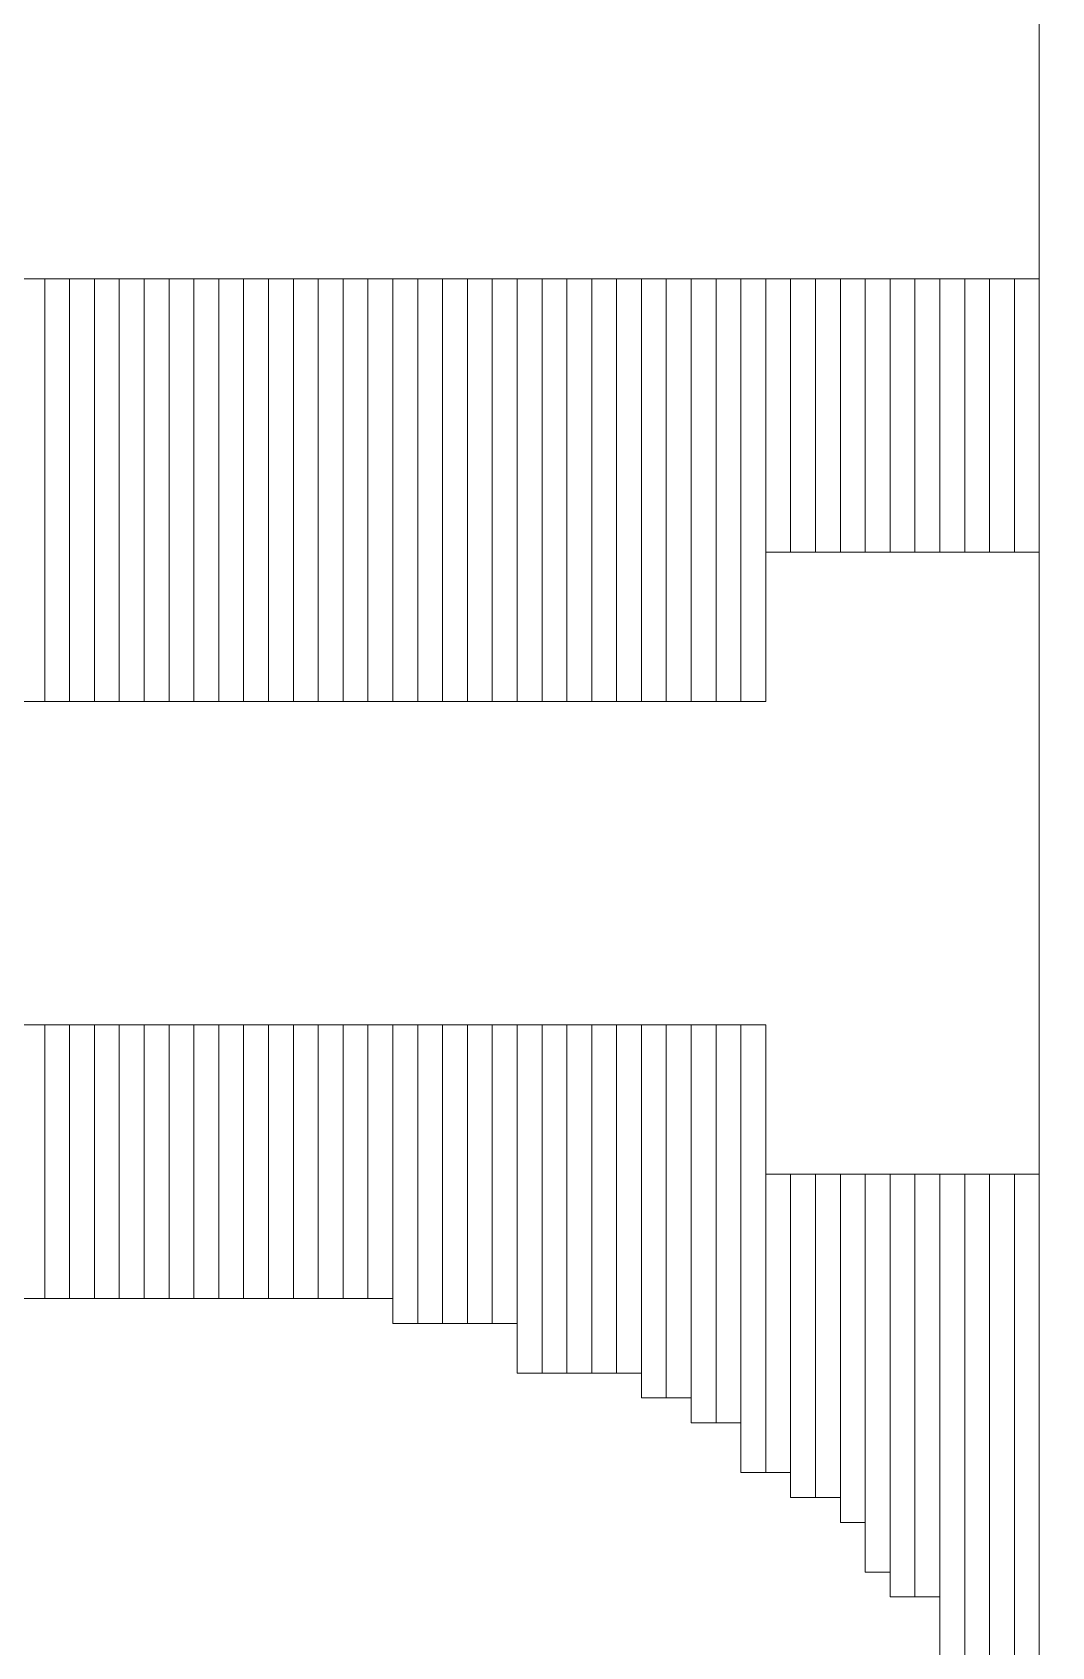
# Model space of a CAD drawing. Header units: millimetres. Extents: x -86 to 67, y -55 to 52.
# Drawn here: x -29.715 to -28.673, y 27.174 to 28.822 of the extents above; entities that cross this region are included whole.
import ezdxf

# ---------------------------------------------------------------- set-up
doc = ezdxf.new("R2010")
doc.units = ezdxf.units.MM
doc.header["$MEASUREMENT"] = 0
doc.layers.add('BG_OUTLINE', color=7, linetype='Continuous')
doc.layers.add('MA_PEN3', color=7, linetype='Continuous')

msp = doc.modelspace()

# ---------------------------------------------------------------- linework, layer by layer
at = {"layer": 'BG_OUTLINE', "color": 3, "lineweight": 9}
msp.add_open_spline([(-60.0926, 34.7331), (-60.0926, 34.7331), (63.7724, 34.7331), (63.7724, 34.7331), (63.7724, 34.7331), (64.585, 34.7336), (65.3646, 34.4113), (65.9396, 33.837), (65.9396, 33.837), (66.5146, 33.2627), (66.8379, 32.4797), (66.8384, 31.667), (66.8384, 31.667), (66.8384, 31.667), (66.8412, -52.28), (66.8412, -52.28), (66.8412, -52.28), (66.8412, -52.28), (66.8384, -52.1933), (66.8384, -52.1933), (66.8384, -52.1933), (66.8389, -53.006), (66.5166, -53.7856), (65.9424, -54.3606), (65.9424, -54.3606), (65.3681, -54.9356), (64.585, -55.2589), (63.7724, -55.2594), (63.7724, -55.2594), (63.7724, -55.2594), (-60.1869, -55.2594), (-60.1869, -55.2594), (-60.1869, -55.2594), (-60.1869, -55.2594), (-60.0853, -55.2518), (-60.0853, -55.2518), (-60.0853, -55.2518), (-60.8979, -55.2523), (-61.6775, -54.9299), (-62.2525, -54.3557), (-62.2525, -54.3557), (-62.8275, -53.7814), (-63.1508, -52.9984), (-63.1513, -52.1857), (-63.1513, -52.1857), (-63.1513, -52.1857), (-63.1587, 31.667), (-63.1587, 31.667), (-63.1587, 31.667), (-63.1592, 32.4797), (-62.8369, 33.2593), (-62.2626, 33.8343), (-62.2626, 33.8343), (-61.6883, 34.4093), (-60.9053, 34.7326), (-60.0926, 34.7331)], degree=3, knots=[0, 0, 0, 0, 0.071429, 0.071429, 0.071429, 0.071429, 0.142857, 0.142857, 0.142857, 0.142857, 0.214286, 0.214286, 0.214286, 0.214286, 0.285714, 0.285714, 0.285714, 0.285714, 0.357143, 0.357143, 0.357143, 0.357143, 0.428571, 0.428571, 0.428571, 0.428571, 0.5, 0.5, 0.5, 0.5, 0.571429, 0.571429, 0.571429, 0.571429, 0.642857, 0.642857, 0.642857, 0.642857, 0.714286, 0.714286, 0.714286, 0.714286, 0.785714, 0.785714, 0.785714, 0.785714, 0.857143, 0.857143, 0.857143, 0.857143, 0.928571, 0.928571, 0.928571, 0.928571, 1, 1, 1, 1], dxfattribs=at)
at = {"layer": 'MA_PEN3', "color": 5, "lineweight": 9}
for points in [[(-28.6858, 31.6188), (-28.6858, 31.6188), (-28.6604, 31.6188), (-28.6604, 31.6188), (-28.6604, 31.6188), (-28.6604, 31.6188), (-28.6604, 26.9198), (-28.6604, 26.9198), (-28.6604, 26.9198), (-28.6604, 26.9198), (-28.6858, 26.9198), (-28.6858, 26.9198), (-28.6858, 26.9198), (-28.6858, 26.9198), (-28.6858, 31.6188), (-28.6858, 31.6188)], [(-29.7272, 28.5708), (-29.7272, 28.5708), (-29.7018, 28.5708), (-29.7018, 28.5708), (-29.7018, 28.5708), (-29.7018, 28.5708), (-29.7018, 28.139), (-29.7018, 28.139), (-29.7018, 28.139), (-29.7018, 28.139), (-29.7272, 28.139), (-29.7272, 28.139), (-29.7272, 28.139), (-29.7272, 28.139), (-29.7272, 28.5708), (-29.7272, 28.5708)], [(-29.7018, 28.5708), (-29.7018, 28.5708), (-29.6764, 28.5708), (-29.6764, 28.5708), (-29.6764, 28.5708), (-29.6764, 28.5708), (-29.6764, 28.139), (-29.6764, 28.139), (-29.6764, 28.139), (-29.6764, 28.139), (-29.7018, 28.139), (-29.7018, 28.139), (-29.7018, 28.139), (-29.7018, 28.139), (-29.7018, 28.5708), (-29.7018, 28.5708)], [(-29.6764, 28.5708), (-29.6764, 28.5708), (-29.651, 28.5708), (-29.651, 28.5708), (-29.651, 28.5708), (-29.651, 28.5708), (-29.651, 28.139), (-29.651, 28.139), (-29.651, 28.139), (-29.651, 28.139), (-29.6764, 28.139), (-29.6764, 28.139), (-29.6764, 28.139), (-29.6764, 28.139), (-29.6764, 28.5708), (-29.6764, 28.5708)], [(-29.651, 28.5708), (-29.651, 28.5708), (-29.6256, 28.5708), (-29.6256, 28.5708), (-29.6256, 28.5708), (-29.6256, 28.5708), (-29.6256, 28.139), (-29.6256, 28.139), (-29.6256, 28.139), (-29.6256, 28.139), (-29.651, 28.139), (-29.651, 28.139), (-29.651, 28.139), (-29.651, 28.139), (-29.651, 28.5708), (-29.651, 28.5708)], [(-29.6256, 28.5708), (-29.6256, 28.5708), (-29.6002, 28.5708), (-29.6002, 28.5708), (-29.6002, 28.5708), (-29.6002, 28.5708), (-29.6002, 28.139), (-29.6002, 28.139), (-29.6002, 28.139), (-29.6002, 28.139), (-29.6256, 28.139), (-29.6256, 28.139), (-29.6256, 28.139), (-29.6256, 28.139), (-29.6256, 28.5708), (-29.6256, 28.5708)], [(-29.6002, 28.5708), (-29.6002, 28.5708), (-29.5748, 28.5708), (-29.5748, 28.5708), (-29.5748, 28.5708), (-29.5748, 28.5708), (-29.5748, 28.139), (-29.5748, 28.139), (-29.5748, 28.139), (-29.5748, 28.139), (-29.6002, 28.139), (-29.6002, 28.139), (-29.6002, 28.139), (-29.6002, 28.139), (-29.6002, 28.5708), (-29.6002, 28.5708)], [(-29.5748, 28.5708), (-29.5748, 28.5708), (-29.5494, 28.5708), (-29.5494, 28.5708), (-29.5494, 28.5708), (-29.5494, 28.5708), (-29.5494, 28.139), (-29.5494, 28.139), (-29.5494, 28.139), (-29.5494, 28.139), (-29.5748, 28.139), (-29.5748, 28.139), (-29.5748, 28.139), (-29.5748, 28.139), (-29.5748, 28.5708), (-29.5748, 28.5708)], [(-29.5494, 28.5708), (-29.5494, 28.5708), (-29.524, 28.5708), (-29.524, 28.5708), (-29.524, 28.5708), (-29.524, 28.5708), (-29.524, 28.139), (-29.524, 28.139), (-29.524, 28.139), (-29.524, 28.139), (-29.5494, 28.139), (-29.5494, 28.139), (-29.5494, 28.139), (-29.5494, 28.139), (-29.5494, 28.5708), (-29.5494, 28.5708)], [(-29.524, 28.5708), (-29.524, 28.5708), (-29.4986, 28.5708), (-29.4986, 28.5708), (-29.4986, 28.5708), (-29.4986, 28.5708), (-29.4986, 28.139), (-29.4986, 28.139), (-29.4986, 28.139), (-29.4986, 28.139), (-29.524, 28.139), (-29.524, 28.139), (-29.524, 28.139), (-29.524, 28.139), (-29.524, 28.5708), (-29.524, 28.5708)], [(-29.4986, 28.5708), (-29.4986, 28.5708), (-29.4732, 28.5708), (-29.4732, 28.5708), (-29.4732, 28.5708), (-29.4732, 28.5708), (-29.4732, 28.139), (-29.4732, 28.139), (-29.4732, 28.139), (-29.4732, 28.139), (-29.4986, 28.139), (-29.4986, 28.139), (-29.4986, 28.139), (-29.4986, 28.139), (-29.4986, 28.5708), (-29.4986, 28.5708)], [(-29.4732, 28.5708), (-29.4732, 28.5708), (-29.4478, 28.5708), (-29.4478, 28.5708), (-29.4478, 28.5708), (-29.4478, 28.5708), (-29.4478, 28.139), (-29.4478, 28.139), (-29.4478, 28.139), (-29.4478, 28.139), (-29.4732, 28.139), (-29.4732, 28.139), (-29.4732, 28.139), (-29.4732, 28.139), (-29.4732, 28.5708), (-29.4732, 28.5708)], [(-29.4478, 28.5708), (-29.4478, 28.5708), (-29.4224, 28.5708), (-29.4224, 28.5708), (-29.4224, 28.5708), (-29.4224, 28.5708), (-29.4224, 28.139), (-29.4224, 28.139), (-29.4224, 28.139), (-29.4224, 28.139), (-29.4478, 28.139), (-29.4478, 28.139), (-29.4478, 28.139), (-29.4478, 28.139), (-29.4478, 28.5708), (-29.4478, 28.5708)], [(-29.4224, 28.5708), (-29.4224, 28.5708), (-29.397, 28.5708), (-29.397, 28.5708), (-29.397, 28.5708), (-29.397, 28.5708), (-29.397, 28.139), (-29.397, 28.139), (-29.397, 28.139), (-29.397, 28.139), (-29.4224, 28.139), (-29.4224, 28.139), (-29.4224, 28.139), (-29.4224, 28.139), (-29.4224, 28.5708), (-29.4224, 28.5708)], [(-29.397, 28.5708), (-29.397, 28.5708), (-29.3716, 28.5708), (-29.3716, 28.5708), (-29.3716, 28.5708), (-29.3716, 28.5708), (-29.3716, 28.139), (-29.3716, 28.139), (-29.3716, 28.139), (-29.3716, 28.139), (-29.397, 28.139), (-29.397, 28.139), (-29.397, 28.139), (-29.397, 28.139), (-29.397, 28.5708), (-29.397, 28.5708)], [(-29.3716, 28.5708), (-29.3716, 28.5708), (-29.3462, 28.5708), (-29.3462, 28.5708), (-29.3462, 28.5708), (-29.3462, 28.5708), (-29.3462, 28.139), (-29.3462, 28.139), (-29.3462, 28.139), (-29.3462, 28.139), (-29.3716, 28.139), (-29.3716, 28.139), (-29.3716, 28.139), (-29.3716, 28.139), (-29.3716, 28.5708), (-29.3716, 28.5708)], [(-29.3462, 28.5708), (-29.3462, 28.5708), (-29.3208, 28.5708), (-29.3208, 28.5708), (-29.3208, 28.5708), (-29.3208, 28.5708), (-29.3208, 28.139), (-29.3208, 28.139), (-29.3208, 28.139), (-29.3208, 28.139), (-29.3462, 28.139), (-29.3462, 28.139), (-29.3462, 28.139), (-29.3462, 28.139), (-29.3462, 28.5708), (-29.3462, 28.5708)], [(-29.3208, 28.5708), (-29.3208, 28.5708), (-29.2954, 28.5708), (-29.2954, 28.5708), (-29.2954, 28.5708), (-29.2954, 28.5708), (-29.2954, 28.139), (-29.2954, 28.139), (-29.2954, 28.139), (-29.2954, 28.139), (-29.3208, 28.139), (-29.3208, 28.139), (-29.3208, 28.139), (-29.3208, 28.139), (-29.3208, 28.5708), (-29.3208, 28.5708)], [(-29.2954, 28.5708), (-29.2954, 28.5708), (-29.27, 28.5708), (-29.27, 28.5708), (-29.27, 28.5708), (-29.27, 28.5708), (-29.27, 28.139), (-29.27, 28.139), (-29.27, 28.139), (-29.27, 28.139), (-29.2954, 28.139), (-29.2954, 28.139), (-29.2954, 28.139), (-29.2954, 28.139), (-29.2954, 28.5708), (-29.2954, 28.5708)], [(-29.27, 28.5708), (-29.27, 28.5708), (-29.2446, 28.5708), (-29.2446, 28.5708), (-29.2446, 28.5708), (-29.2446, 28.5708), (-29.2446, 28.139), (-29.2446, 28.139), (-29.2446, 28.139), (-29.2446, 28.139), (-29.27, 28.139), (-29.27, 28.139), (-29.27, 28.139), (-29.27, 28.139), (-29.27, 28.5708), (-29.27, 28.5708)], [(-29.2446, 28.5708), (-29.2446, 28.5708), (-29.2192, 28.5708), (-29.2192, 28.5708), (-29.2192, 28.5708), (-29.2192, 28.5708), (-29.2192, 28.139), (-29.2192, 28.139), (-29.2192, 28.139), (-29.2192, 28.139), (-29.2446, 28.139), (-29.2446, 28.139), (-29.2446, 28.139), (-29.2446, 28.139), (-29.2446, 28.5708), (-29.2446, 28.5708)], [(-29.2192, 28.5708), (-29.2192, 28.5708), (-29.1938, 28.5708), (-29.1938, 28.5708), (-29.1938, 28.5708), (-29.1938, 28.5708), (-29.1938, 28.139), (-29.1938, 28.139), (-29.1938, 28.139), (-29.1938, 28.139), (-29.2192, 28.139), (-29.2192, 28.139), (-29.2192, 28.139), (-29.2192, 28.139), (-29.2192, 28.5708), (-29.2192, 28.5708)], [(-29.1938, 28.5708), (-29.1938, 28.5708), (-29.1684, 28.5708), (-29.1684, 28.5708), (-29.1684, 28.5708), (-29.1684, 28.5708), (-29.1684, 28.139), (-29.1684, 28.139), (-29.1684, 28.139), (-29.1684, 28.139), (-29.1938, 28.139), (-29.1938, 28.139), (-29.1938, 28.139), (-29.1938, 28.139), (-29.1938, 28.5708), (-29.1938, 28.5708)], [(-29.1684, 28.5708), (-29.1684, 28.5708), (-29.143, 28.5708), (-29.143, 28.5708), (-29.143, 28.5708), (-29.143, 28.5708), (-29.143, 28.139), (-29.143, 28.139), (-29.143, 28.139), (-29.143, 28.139), (-29.1684, 28.139), (-29.1684, 28.139), (-29.1684, 28.139), (-29.1684, 28.139), (-29.1684, 28.5708), (-29.1684, 28.5708)], [(-29.143, 28.5708), (-29.143, 28.5708), (-29.1176, 28.5708), (-29.1176, 28.5708), (-29.1176, 28.5708), (-29.1176, 28.5708), (-29.1176, 28.139), (-29.1176, 28.139), (-29.1176, 28.139), (-29.1176, 28.139), (-29.143, 28.139), (-29.143, 28.139), (-29.143, 28.139), (-29.143, 28.139), (-29.143, 28.5708), (-29.143, 28.5708)], [(-29.1176, 28.5708), (-29.1176, 28.5708), (-29.0922, 28.5708), (-29.0922, 28.5708), (-29.0922, 28.5708), (-29.0922, 28.5708), (-29.0922, 28.139), (-29.0922, 28.139), (-29.0922, 28.139), (-29.0922, 28.139), (-29.1176, 28.139), (-29.1176, 28.139), (-29.1176, 28.139), (-29.1176, 28.139), (-29.1176, 28.5708), (-29.1176, 28.5708)], [(-29.0922, 28.5708), (-29.0922, 28.5708), (-29.0668, 28.5708), (-29.0668, 28.5708), (-29.0668, 28.5708), (-29.0668, 28.5708), (-29.0668, 28.139), (-29.0668, 28.139), (-29.0668, 28.139), (-29.0668, 28.139), (-29.0922, 28.139), (-29.0922, 28.139), (-29.0922, 28.139), (-29.0922, 28.139), (-29.0922, 28.5708), (-29.0922, 28.5708)], [(-29.0668, 28.5708), (-29.0668, 28.5708), (-29.0414, 28.5708), (-29.0414, 28.5708), (-29.0414, 28.5708), (-29.0414, 28.5708), (-29.0414, 28.139), (-29.0414, 28.139), (-29.0414, 28.139), (-29.0414, 28.139), (-29.0668, 28.139), (-29.0668, 28.139), (-29.0668, 28.139), (-29.0668, 28.139), (-29.0668, 28.5708), (-29.0668, 28.5708)], [(-29.0414, 28.5708), (-29.0414, 28.5708), (-29.016, 28.5708), (-29.016, 28.5708), (-29.016, 28.5708), (-29.016, 28.5708), (-29.016, 28.139), (-29.016, 28.139), (-29.016, 28.139), (-29.016, 28.139), (-29.0414, 28.139), (-29.0414, 28.139), (-29.0414, 28.139), (-29.0414, 28.139), (-29.0414, 28.5708), (-29.0414, 28.5708)], [(-29.016, 28.5708), (-29.016, 28.5708), (-28.9906, 28.5708), (-28.9906, 28.5708), (-28.9906, 28.5708), (-28.9906, 28.5708), (-28.9906, 28.139), (-28.9906, 28.139), (-28.9906, 28.139), (-28.9906, 28.139), (-29.016, 28.139), (-29.016, 28.139), (-29.016, 28.139), (-29.016, 28.139), (-29.016, 28.5708), (-29.016, 28.5708)], [(-28.9906, 28.5708), (-28.9906, 28.5708), (-28.9652, 28.5708), (-28.9652, 28.5708), (-28.9652, 28.5708), (-28.9652, 28.5708), (-28.9652, 28.139), (-28.9652, 28.139), (-28.9652, 28.139), (-28.9652, 28.139), (-28.9906, 28.139), (-28.9906, 28.139), (-28.9906, 28.139), (-28.9906, 28.139), (-28.9906, 28.5708), (-28.9906, 28.5708)], [(-28.9652, 28.5708), (-28.9652, 28.5708), (-28.9398, 28.5708), (-28.9398, 28.5708), (-28.9398, 28.5708), (-28.9398, 28.5708), (-28.9398, 28.2914), (-28.9398, 28.2914), (-28.9398, 28.2914), (-28.9398, 28.2914), (-28.9652, 28.2914), (-28.9652, 28.2914), (-28.9652, 28.2914), (-28.9652, 28.2914), (-28.9652, 28.5708), (-28.9652, 28.5708)], [(-28.9398, 28.5708), (-28.9398, 28.5708), (-28.9144, 28.5708), (-28.9144, 28.5708), (-28.9144, 28.5708), (-28.9144, 28.5708), (-28.9144, 28.2914), (-28.9144, 28.2914), (-28.9144, 28.2914), (-28.9144, 28.2914), (-28.9398, 28.2914), (-28.9398, 28.2914), (-28.9398, 28.2914), (-28.9398, 28.2914), (-28.9398, 28.5708), (-28.9398, 28.5708)], [(-28.9144, 28.5708), (-28.9144, 28.5708), (-28.889, 28.5708), (-28.889, 28.5708), (-28.889, 28.5708), (-28.889, 28.5708), (-28.889, 28.2914), (-28.889, 28.2914), (-28.889, 28.2914), (-28.889, 28.2914), (-28.9144, 28.2914), (-28.9144, 28.2914), (-28.9144, 28.2914), (-28.9144, 28.2914), (-28.9144, 28.5708), (-28.9144, 28.5708)], [(-28.889, 28.5708), (-28.889, 28.5708), (-28.8636, 28.5708), (-28.8636, 28.5708), (-28.8636, 28.5708), (-28.8636, 28.5708), (-28.8636, 28.2914), (-28.8636, 28.2914), (-28.8636, 28.2914), (-28.8636, 28.2914), (-28.889, 28.2914), (-28.889, 28.2914), (-28.889, 28.2914), (-28.889, 28.2914), (-28.889, 28.5708), (-28.889, 28.5708)], [(-28.8636, 28.5708), (-28.8636, 28.5708), (-28.8382, 28.5708), (-28.8382, 28.5708), (-28.8382, 28.5708), (-28.8382, 28.5708), (-28.8382, 28.2914), (-28.8382, 28.2914), (-28.8382, 28.2914), (-28.8382, 28.2914), (-28.8636, 28.2914), (-28.8636, 28.2914), (-28.8636, 28.2914), (-28.8636, 28.2914), (-28.8636, 28.5708), (-28.8636, 28.5708)], [(-28.8382, 28.5708), (-28.8382, 28.5708), (-28.8128, 28.5708), (-28.8128, 28.5708), (-28.8128, 28.5708), (-28.8128, 28.5708), (-28.8128, 28.2914), (-28.8128, 28.2914), (-28.8128, 28.2914), (-28.8128, 28.2914), (-28.8382, 28.2914), (-28.8382, 28.2914), (-28.8382, 28.2914), (-28.8382, 28.2914), (-28.8382, 28.5708), (-28.8382, 28.5708)], [(-28.8128, 28.5708), (-28.8128, 28.5708), (-28.7874, 28.5708), (-28.7874, 28.5708), (-28.7874, 28.5708), (-28.7874, 28.5708), (-28.7874, 28.2914), (-28.7874, 28.2914), (-28.7874, 28.2914), (-28.7874, 28.2914), (-28.8128, 28.2914), (-28.8128, 28.2914), (-28.8128, 28.2914), (-28.8128, 28.2914), (-28.8128, 28.5708), (-28.8128, 28.5708)], [(-28.7874, 28.5708), (-28.7874, 28.5708), (-28.762, 28.5708), (-28.762, 28.5708), (-28.762, 28.5708), (-28.762, 28.5708), (-28.762, 28.2914), (-28.762, 28.2914), (-28.762, 28.2914), (-28.762, 28.2914), (-28.7874, 28.2914), (-28.7874, 28.2914), (-28.7874, 28.2914), (-28.7874, 28.2914), (-28.7874, 28.5708), (-28.7874, 28.5708)], [(-28.762, 28.5708), (-28.762, 28.5708), (-28.7366, 28.5708), (-28.7366, 28.5708), (-28.7366, 28.5708), (-28.7366, 28.5708), (-28.7366, 28.2914), (-28.7366, 28.2914), (-28.7366, 28.2914), (-28.7366, 28.2914), (-28.762, 28.2914), (-28.762, 28.2914), (-28.762, 28.2914), (-28.762, 28.2914), (-28.762, 28.5708), (-28.762, 28.5708)], [(-28.7366, 28.5708), (-28.7366, 28.5708), (-28.7112, 28.5708), (-28.7112, 28.5708), (-28.7112, 28.5708), (-28.7112, 28.5708), (-28.7112, 28.2914), (-28.7112, 28.2914), (-28.7112, 28.2914), (-28.7112, 28.2914), (-28.7366, 28.2914), (-28.7366, 28.2914), (-28.7366, 28.2914), (-28.7366, 28.2914), (-28.7366, 28.5708), (-28.7366, 28.5708)], [(-28.7112, 28.5708), (-28.7112, 28.5708), (-28.6858, 28.5708), (-28.6858, 28.5708), (-28.6858, 28.5708), (-28.6858, 28.5708), (-28.6858, 28.2914), (-28.6858, 28.2914), (-28.6858, 28.2914), (-28.6858, 28.2914), (-28.7112, 28.2914), (-28.7112, 28.2914), (-28.7112, 28.2914), (-28.7112, 28.2914), (-28.7112, 28.5708), (-28.7112, 28.5708)], [(-29.7272, 27.8088), (-29.7272, 27.8088), (-29.7018, 27.8088), (-29.7018, 27.8088), (-29.7018, 27.8088), (-29.7018, 27.8088), (-29.7018, 27.5294), (-29.7018, 27.5294), (-29.7018, 27.5294), (-29.7018, 27.5294), (-29.7272, 27.5294), (-29.7272, 27.5294), (-29.7272, 27.5294), (-29.7272, 27.5294), (-29.7272, 27.8088), (-29.7272, 27.8088)], [(-29.7018, 27.8088), (-29.7018, 27.8088), (-29.6764, 27.8088), (-29.6764, 27.8088), (-29.6764, 27.8088), (-29.6764, 27.8088), (-29.6764, 27.5294), (-29.6764, 27.5294), (-29.6764, 27.5294), (-29.6764, 27.5294), (-29.7018, 27.5294), (-29.7018, 27.5294), (-29.7018, 27.5294), (-29.7018, 27.5294), (-29.7018, 27.8088), (-29.7018, 27.8088)], [(-29.6764, 27.8088), (-29.6764, 27.8088), (-29.651, 27.8088), (-29.651, 27.8088), (-29.651, 27.8088), (-29.651, 27.8088), (-29.651, 27.5294), (-29.651, 27.5294), (-29.651, 27.5294), (-29.651, 27.5294), (-29.6764, 27.5294), (-29.6764, 27.5294), (-29.6764, 27.5294), (-29.6764, 27.5294), (-29.6764, 27.8088), (-29.6764, 27.8088)], [(-29.651, 27.8088), (-29.651, 27.8088), (-29.6256, 27.8088), (-29.6256, 27.8088), (-29.6256, 27.8088), (-29.6256, 27.8088), (-29.6256, 27.5294), (-29.6256, 27.5294), (-29.6256, 27.5294), (-29.6256, 27.5294), (-29.651, 27.5294), (-29.651, 27.5294), (-29.651, 27.5294), (-29.651, 27.5294), (-29.651, 27.8088), (-29.651, 27.8088)], [(-29.6256, 27.8088), (-29.6256, 27.8088), (-29.6002, 27.8088), (-29.6002, 27.8088), (-29.6002, 27.8088), (-29.6002, 27.8088), (-29.6002, 27.5294), (-29.6002, 27.5294), (-29.6002, 27.5294), (-29.6002, 27.5294), (-29.6256, 27.5294), (-29.6256, 27.5294), (-29.6256, 27.5294), (-29.6256, 27.5294), (-29.6256, 27.8088), (-29.6256, 27.8088)], [(-29.6002, 27.8088), (-29.6002, 27.8088), (-29.5748, 27.8088), (-29.5748, 27.8088), (-29.5748, 27.8088), (-29.5748, 27.8088), (-29.5748, 27.5294), (-29.5748, 27.5294), (-29.5748, 27.5294), (-29.5748, 27.5294), (-29.6002, 27.5294), (-29.6002, 27.5294), (-29.6002, 27.5294), (-29.6002, 27.5294), (-29.6002, 27.8088), (-29.6002, 27.8088)], [(-29.5748, 27.8088), (-29.5748, 27.8088), (-29.5494, 27.8088), (-29.5494, 27.8088), (-29.5494, 27.8088), (-29.5494, 27.8088), (-29.5494, 27.5294), (-29.5494, 27.5294), (-29.5494, 27.5294), (-29.5494, 27.5294), (-29.5748, 27.5294), (-29.5748, 27.5294), (-29.5748, 27.5294), (-29.5748, 27.5294), (-29.5748, 27.8088), (-29.5748, 27.8088)], [(-29.5494, 27.8088), (-29.5494, 27.8088), (-29.524, 27.8088), (-29.524, 27.8088), (-29.524, 27.8088), (-29.524, 27.8088), (-29.524, 27.5294), (-29.524, 27.5294), (-29.524, 27.5294), (-29.524, 27.5294), (-29.5494, 27.5294), (-29.5494, 27.5294), (-29.5494, 27.5294), (-29.5494, 27.5294), (-29.5494, 27.8088), (-29.5494, 27.8088)], [(-29.524, 27.8088), (-29.524, 27.8088), (-29.4986, 27.8088), (-29.4986, 27.8088), (-29.4986, 27.8088), (-29.4986, 27.8088), (-29.4986, 27.5294), (-29.4986, 27.5294), (-29.4986, 27.5294), (-29.4986, 27.5294), (-29.524, 27.5294), (-29.524, 27.5294), (-29.524, 27.5294), (-29.524, 27.5294), (-29.524, 27.8088), (-29.524, 27.8088)], [(-29.4986, 27.8088), (-29.4986, 27.8088), (-29.4732, 27.8088), (-29.4732, 27.8088), (-29.4732, 27.8088), (-29.4732, 27.8088), (-29.4732, 27.5294), (-29.4732, 27.5294), (-29.4732, 27.5294), (-29.4732, 27.5294), (-29.4986, 27.5294), (-29.4986, 27.5294), (-29.4986, 27.5294), (-29.4986, 27.5294), (-29.4986, 27.8088), (-29.4986, 27.8088)], [(-29.4732, 27.8088), (-29.4732, 27.8088), (-29.4478, 27.8088), (-29.4478, 27.8088), (-29.4478, 27.8088), (-29.4478, 27.8088), (-29.4478, 27.5294), (-29.4478, 27.5294), (-29.4478, 27.5294), (-29.4478, 27.5294), (-29.4732, 27.5294), (-29.4732, 27.5294), (-29.4732, 27.5294), (-29.4732, 27.5294), (-29.4732, 27.8088), (-29.4732, 27.8088)], [(-29.4478, 27.8088), (-29.4478, 27.8088), (-29.4224, 27.8088), (-29.4224, 27.8088), (-29.4224, 27.8088), (-29.4224, 27.8088), (-29.4224, 27.5294), (-29.4224, 27.5294), (-29.4224, 27.5294), (-29.4224, 27.5294), (-29.4478, 27.5294), (-29.4478, 27.5294), (-29.4478, 27.5294), (-29.4478, 27.5294), (-29.4478, 27.8088), (-29.4478, 27.8088)], [(-29.4224, 27.8088), (-29.4224, 27.8088), (-29.397, 27.8088), (-29.397, 27.8088), (-29.397, 27.8088), (-29.397, 27.8088), (-29.397, 27.5294), (-29.397, 27.5294), (-29.397, 27.5294), (-29.397, 27.5294), (-29.4224, 27.5294), (-29.4224, 27.5294), (-29.4224, 27.5294), (-29.4224, 27.5294), (-29.4224, 27.8088), (-29.4224, 27.8088)], [(-29.397, 27.8088), (-29.397, 27.8088), (-29.3716, 27.8088), (-29.3716, 27.8088), (-29.3716, 27.8088), (-29.3716, 27.8088), (-29.3716, 27.5294), (-29.3716, 27.5294), (-29.3716, 27.5294), (-29.3716, 27.5294), (-29.397, 27.5294), (-29.397, 27.5294), (-29.397, 27.5294), (-29.397, 27.5294), (-29.397, 27.8088), (-29.397, 27.8088)], [(-29.3716, 27.8088), (-29.3716, 27.8088), (-29.3462, 27.8088), (-29.3462, 27.8088), (-29.3462, 27.8088), (-29.3462, 27.8088), (-29.3462, 27.5294), (-29.3462, 27.5294), (-29.3462, 27.5294), (-29.3462, 27.5294), (-29.3716, 27.5294), (-29.3716, 27.5294), (-29.3716, 27.5294), (-29.3716, 27.5294), (-29.3716, 27.8088), (-29.3716, 27.8088)], [(-29.3462, 27.8088), (-29.3462, 27.8088), (-29.3208, 27.8088), (-29.3208, 27.8088), (-29.3208, 27.8088), (-29.3208, 27.8088), (-29.3208, 27.504), (-29.3208, 27.504), (-29.3208, 27.504), (-29.3208, 27.504), (-29.3462, 27.504), (-29.3462, 27.504), (-29.3462, 27.504), (-29.3462, 27.504), (-29.3462, 27.8088), (-29.3462, 27.8088)], [(-29.3208, 27.8088), (-29.3208, 27.8088), (-29.2954, 27.8088), (-29.2954, 27.8088), (-29.2954, 27.8088), (-29.2954, 27.8088), (-29.2954, 27.504), (-29.2954, 27.504), (-29.2954, 27.504), (-29.2954, 27.504), (-29.3208, 27.504), (-29.3208, 27.504), (-29.3208, 27.504), (-29.3208, 27.504), (-29.3208, 27.8088), (-29.3208, 27.8088)], [(-29.2954, 27.8088), (-29.2954, 27.8088), (-29.27, 27.8088), (-29.27, 27.8088), (-29.27, 27.8088), (-29.27, 27.8088), (-29.27, 27.504), (-29.27, 27.504), (-29.27, 27.504), (-29.27, 27.504), (-29.2954, 27.504), (-29.2954, 27.504), (-29.2954, 27.504), (-29.2954, 27.504), (-29.2954, 27.8088), (-29.2954, 27.8088)], [(-29.27, 27.8088), (-29.27, 27.8088), (-29.2446, 27.8088), (-29.2446, 27.8088), (-29.2446, 27.8088), (-29.2446, 27.8088), (-29.2446, 27.504), (-29.2446, 27.504), (-29.2446, 27.504), (-29.2446, 27.504), (-29.27, 27.504), (-29.27, 27.504), (-29.27, 27.504), (-29.27, 27.504), (-29.27, 27.8088), (-29.27, 27.8088)], [(-29.2446, 27.8088), (-29.2446, 27.8088), (-29.2192, 27.8088), (-29.2192, 27.8088), (-29.2192, 27.8088), (-29.2192, 27.8088), (-29.2192, 27.504), (-29.2192, 27.504), (-29.2192, 27.504), (-29.2192, 27.504), (-29.2446, 27.504), (-29.2446, 27.504), (-29.2446, 27.504), (-29.2446, 27.504), (-29.2446, 27.8088), (-29.2446, 27.8088)], [(-29.2192, 27.8088), (-29.2192, 27.8088), (-29.1938, 27.8088), (-29.1938, 27.8088), (-29.1938, 27.8088), (-29.1938, 27.8088), (-29.1938, 27.4532), (-29.1938, 27.4532), (-29.1938, 27.4532), (-29.1938, 27.4532), (-29.2192, 27.4532), (-29.2192, 27.4532), (-29.2192, 27.4532), (-29.2192, 27.4532), (-29.2192, 27.8088), (-29.2192, 27.8088)], [(-29.1938, 27.8088), (-29.1938, 27.8088), (-29.1684, 27.8088), (-29.1684, 27.8088), (-29.1684, 27.8088), (-29.1684, 27.8088), (-29.1684, 27.4532), (-29.1684, 27.4532), (-29.1684, 27.4532), (-29.1684, 27.4532), (-29.1938, 27.4532), (-29.1938, 27.4532), (-29.1938, 27.4532), (-29.1938, 27.4532), (-29.1938, 27.8088), (-29.1938, 27.8088)], [(-29.1684, 27.8088), (-29.1684, 27.8088), (-29.143, 27.8088), (-29.143, 27.8088), (-29.143, 27.8088), (-29.143, 27.8088), (-29.143, 27.4532), (-29.143, 27.4532), (-29.143, 27.4532), (-29.143, 27.4532), (-29.1684, 27.4532), (-29.1684, 27.4532), (-29.1684, 27.4532), (-29.1684, 27.4532), (-29.1684, 27.8088), (-29.1684, 27.8088)], [(-29.143, 27.8088), (-29.143, 27.8088), (-29.1176, 27.8088), (-29.1176, 27.8088), (-29.1176, 27.8088), (-29.1176, 27.8088), (-29.1176, 27.4532), (-29.1176, 27.4532), (-29.1176, 27.4532), (-29.1176, 27.4532), (-29.143, 27.4532), (-29.143, 27.4532), (-29.143, 27.4532), (-29.143, 27.4532), (-29.143, 27.8088), (-29.143, 27.8088)], [(-29.1176, 27.8088), (-29.1176, 27.8088), (-29.0922, 27.8088), (-29.0922, 27.8088), (-29.0922, 27.8088), (-29.0922, 27.8088), (-29.0922, 27.4532), (-29.0922, 27.4532), (-29.0922, 27.4532), (-29.0922, 27.4532), (-29.1176, 27.4532), (-29.1176, 27.4532), (-29.1176, 27.4532), (-29.1176, 27.4532), (-29.1176, 27.8088), (-29.1176, 27.8088)], [(-29.0922, 27.8088), (-29.0922, 27.8088), (-29.0668, 27.8088), (-29.0668, 27.8088), (-29.0668, 27.8088), (-29.0668, 27.8088), (-29.0668, 27.4278), (-29.0668, 27.4278), (-29.0668, 27.4278), (-29.0668, 27.4278), (-29.0922, 27.4278), (-29.0922, 27.4278), (-29.0922, 27.4278), (-29.0922, 27.4278), (-29.0922, 27.8088), (-29.0922, 27.8088)], [(-29.0668, 27.8088), (-29.0668, 27.8088), (-29.0414, 27.8088), (-29.0414, 27.8088), (-29.0414, 27.8088), (-29.0414, 27.8088), (-29.0414, 27.4278), (-29.0414, 27.4278), (-29.0414, 27.4278), (-29.0414, 27.4278), (-29.0668, 27.4278), (-29.0668, 27.4278), (-29.0668, 27.4278), (-29.0668, 27.4278), (-29.0668, 27.8088), (-29.0668, 27.8088)], [(-29.0414, 27.8088), (-29.0414, 27.8088), (-29.016, 27.8088), (-29.016, 27.8088), (-29.016, 27.8088), (-29.016, 27.8088), (-29.016, 27.4024), (-29.016, 27.4024), (-29.016, 27.4024), (-29.016, 27.4024), (-29.0414, 27.4024), (-29.0414, 27.4024), (-29.0414, 27.4024), (-29.0414, 27.4024), (-29.0414, 27.8088), (-29.0414, 27.8088)], [(-29.016, 27.8088), (-29.016, 27.8088), (-28.9906, 27.8088), (-28.9906, 27.8088), (-28.9906, 27.8088), (-28.9906, 27.8088), (-28.9906, 27.4024), (-28.9906, 27.4024), (-28.9906, 27.4024), (-28.9906, 27.4024), (-29.016, 27.4024), (-29.016, 27.4024), (-29.016, 27.4024), (-29.016, 27.4024), (-29.016, 27.8088), (-29.016, 27.8088)], [(-28.9906, 27.8088), (-28.9906, 27.8088), (-28.9652, 27.8088), (-28.9652, 27.8088), (-28.9652, 27.8088), (-28.9652, 27.8088), (-28.9652, 27.3516), (-28.9652, 27.3516), (-28.9652, 27.3516), (-28.9652, 27.3516), (-28.9906, 27.3516), (-28.9906, 27.3516), (-28.9906, 27.3516), (-28.9906, 27.3516), (-28.9906, 27.8088), (-28.9906, 27.8088)], [(-28.9652, 27.6564), (-28.9652, 27.6564), (-28.9398, 27.6564), (-28.9398, 27.6564), (-28.9398, 27.6564), (-28.9398, 27.6564), (-28.9398, 27.3516), (-28.9398, 27.3516), (-28.9398, 27.3516), (-28.9398, 27.3516), (-28.9652, 27.3516), (-28.9652, 27.3516), (-28.9652, 27.3516), (-28.9652, 27.3516), (-28.9652, 27.6564), (-28.9652, 27.6564)], [(-28.9398, 27.6564), (-28.9398, 27.6564), (-28.9144, 27.6564), (-28.9144, 27.6564), (-28.9144, 27.6564), (-28.9144, 27.6564), (-28.9144, 27.3262), (-28.9144, 27.3262), (-28.9144, 27.3262), (-28.9144, 27.3262), (-28.9398, 27.3262), (-28.9398, 27.3262), (-28.9398, 27.3262), (-28.9398, 27.3262), (-28.9398, 27.6564), (-28.9398, 27.6564)], [(-28.9144, 27.6564), (-28.9144, 27.6564), (-28.889, 27.6564), (-28.889, 27.6564), (-28.889, 27.6564), (-28.889, 27.6564), (-28.889, 27.3262), (-28.889, 27.3262), (-28.889, 27.3262), (-28.889, 27.3262), (-28.9144, 27.3262), (-28.9144, 27.3262), (-28.9144, 27.3262), (-28.9144, 27.3262), (-28.9144, 27.6564), (-28.9144, 27.6564)], [(-28.889, 27.6564), (-28.889, 27.6564), (-28.8636, 27.6564), (-28.8636, 27.6564), (-28.8636, 27.6564), (-28.8636, 27.6564), (-28.8636, 27.3008), (-28.8636, 27.3008), (-28.8636, 27.3008), (-28.8636, 27.3008), (-28.889, 27.3008), (-28.889, 27.3008), (-28.889, 27.3008), (-28.889, 27.3008), (-28.889, 27.6564), (-28.889, 27.6564)], [(-28.8636, 27.6564), (-28.8636, 27.6564), (-28.8382, 27.6564), (-28.8382, 27.6564), (-28.8382, 27.6564), (-28.8382, 27.6564), (-28.8382, 27.25), (-28.8382, 27.25), (-28.8382, 27.25), (-28.8382, 27.25), (-28.8636, 27.25), (-28.8636, 27.25), (-28.8636, 27.25), (-28.8636, 27.25), (-28.8636, 27.6564), (-28.8636, 27.6564)], [(-28.8382, 27.6564), (-28.8382, 27.6564), (-28.8128, 27.6564), (-28.8128, 27.6564), (-28.8128, 27.6564), (-28.8128, 27.6564), (-28.8128, 27.2246), (-28.8128, 27.2246), (-28.8128, 27.2246), (-28.8128, 27.2246), (-28.8382, 27.2246), (-28.8382, 27.2246), (-28.8382, 27.2246), (-28.8382, 27.2246), (-28.8382, 27.6564), (-28.8382, 27.6564)], [(-28.8128, 27.6564), (-28.8128, 27.6564), (-28.7874, 27.6564), (-28.7874, 27.6564), (-28.7874, 27.6564), (-28.7874, 27.6564), (-28.7874, 27.2246), (-28.7874, 27.2246), (-28.7874, 27.2246), (-28.7874, 27.2246), (-28.8128, 27.2246), (-28.8128, 27.2246), (-28.8128, 27.2246), (-28.8128, 27.2246), (-28.8128, 27.6564), (-28.8128, 27.6564)], [(-28.7874, 27.6564), (-28.7874, 27.6564), (-28.762, 27.6564), (-28.762, 27.6564), (-28.762, 27.6564), (-28.762, 27.6564), (-28.762, 27.1484), (-28.762, 27.1484), (-28.762, 27.1484), (-28.762, 27.1484), (-28.7874, 27.1484), (-28.7874, 27.1484), (-28.7874, 27.1484), (-28.7874, 27.1484), (-28.7874, 27.6564), (-28.7874, 27.6564)], [(-28.762, 27.6564), (-28.762, 27.6564), (-28.7366, 27.6564), (-28.7366, 27.6564), (-28.7366, 27.6564), (-28.7366, 27.6564), (-28.7366, 27.123), (-28.7366, 27.123), (-28.7366, 27.123), (-28.7366, 27.123), (-28.762, 27.123), (-28.762, 27.123), (-28.762, 27.123), (-28.762, 27.123), (-28.762, 27.6564), (-28.762, 27.6564)], [(-28.7366, 27.6564), (-28.7366, 27.6564), (-28.7112, 27.6564), (-28.7112, 27.6564), (-28.7112, 27.6564), (-28.7112, 27.6564), (-28.7112, 27.0214), (-28.7112, 27.0214), (-28.7112, 27.0214), (-28.7112, 27.0214), (-28.7366, 27.0214), (-28.7366, 27.0214), (-28.7366, 27.0214), (-28.7366, 27.0214), (-28.7366, 27.6564), (-28.7366, 27.6564)], [(-28.7112, 27.6564), (-28.7112, 27.6564), (-28.6858, 27.6564), (-28.6858, 27.6564), (-28.6858, 27.6564), (-28.6858, 27.6564), (-28.6858, 27.0214), (-28.6858, 27.0214), (-28.6858, 27.0214), (-28.6858, 27.0214), (-28.7112, 27.0214), (-28.7112, 27.0214), (-28.7112, 27.0214), (-28.7112, 27.0214), (-28.7112, 27.6564), (-28.7112, 27.6564)]]:
    msp.add_open_spline(points, degree=3, knots=[0, 0, 0, 0, 0.25, 0.25, 0.25, 0.25, 0.5, 0.5, 0.5, 0.5, 0.75, 0.75, 0.75, 0.75, 1, 1, 1, 1], dxfattribs=at)

doc.saveas('drawing.dxf')
